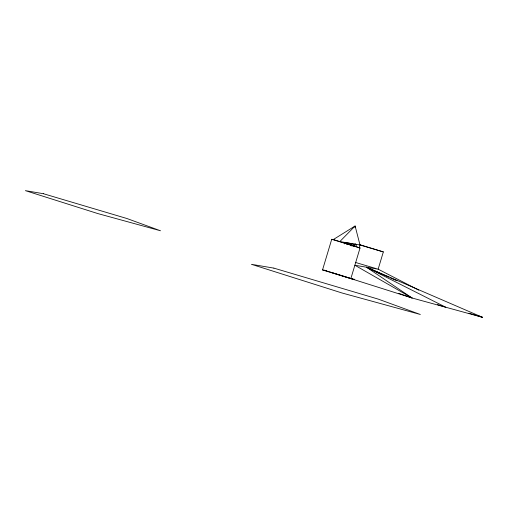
<?xml version="1.0" encoding="UTF-8"?>
<svg xmlns="http://www.w3.org/2000/svg" width="508" height="508" viewBox="0 0 508 508"><rect width="100%" height="100%" fill="white"/><g stroke="black" fill="none" stroke-linecap="round" stroke-linejoin="round"><path stroke-width="0.76" d="M354.952 227.533L355.105 225.99L333.305 239.56L331.724 239.293L322.523 269.945L350.85 278.619L354.673 279.337M344.43 243.916L344.881 242.411M346.316 243.884L346.659 242.729M346.951 244.342L347.402 242.843M347.726 244.119L348.069 242.964M348.221 244.545L348.666 243.065M348.723 244.57L349.148 243.148M349.472 244.767L349.923 243.269M350.933 245.777L351.6 243.567M351.765 245.948L352.438 243.694M353.866 243.948L353.27 245.955L352.076 245.751M354.286 246.374L354.959 244.119L355.562 243.91L356.311 245.186L355.905 246.539M359.099 247.98L360.001 244.977L355.105 225.99L339.846 241.56L333.305 239.56M418.802 290.151L378.149 269.183L383.337 251.904L360.001 244.977L339.808 241.554L360.045 247.961L350.85 278.619L352.431 278.886L324.11 270.218M349.936 244.773L350.634 243.402M350.533 244.831L351.219 243.503M354.241 246.507L355.009 245.866L355.41 246.513M322.523 269.945L326.269 270.58M330.645 272.218L412.071 297.993L482.6 317.348L366.509 267.214L412.071 297.993L398.748 293.319M355.568 262.477L378.149 269.183L354.863 265.24L412.071 297.993M359.486 244.608L383.337 251.904M331.724 239.293L360.045 247.961M469.005 313.182L482.6 317.348L477.323 315.417M437.534 304.603L445.789 307.245L366.509 267.214L388.963 277.216M390.411 277.863L396.926 280.765M366.509 267.214L373.685 270.542M375.12 271.209L381.578 274.206M353.892 245.872A5.645 1.162 -73 0 1 354.965 244.177M43.345 193.694L25.4 190.652L97.809 213.57L160.503 230.772L126.841 218.491L43.345 193.694M273.888 268.129L251.46 264.325L341.967 292.97L420.332 314.477L378.263 299.123L273.888 268.129"/></g></svg>
